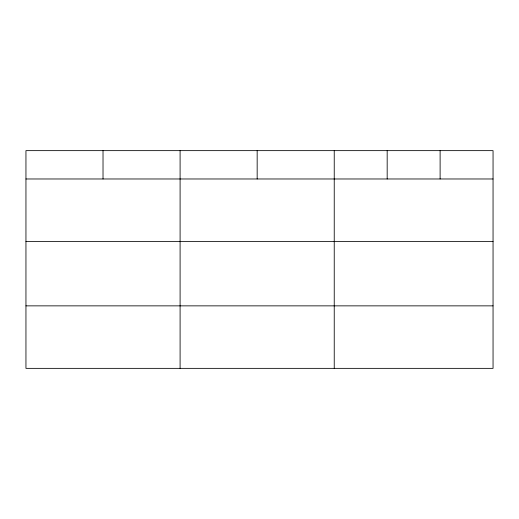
<?xml version="1.0" encoding="UTF-8"?>
<svg xmlns="http://www.w3.org/2000/svg" width="519" height="519" viewBox="0 0 519 519"><rect width="100%" height="100%" fill="white"/><g stroke="black" fill="none" stroke-linecap="round" stroke-linejoin="round"><path stroke-width="0.78" d="M493.05 241.471L493.05 150.64L25.95 150.64L25.95 368.36L493.05 368.36L493.05 241.471L25.95 241.471M25.95 178.977L493.05 178.977M25.95 305.86L493.05 305.86M440.112 150.64L440.112 178.977M387.174 150.64L387.174 178.977M334.236 150.64L334.236 368.36M257.165 150.64L257.165 178.977M180.093 150.64L180.093 368.36M103.022 150.64L103.022 178.977"/></g></svg>
